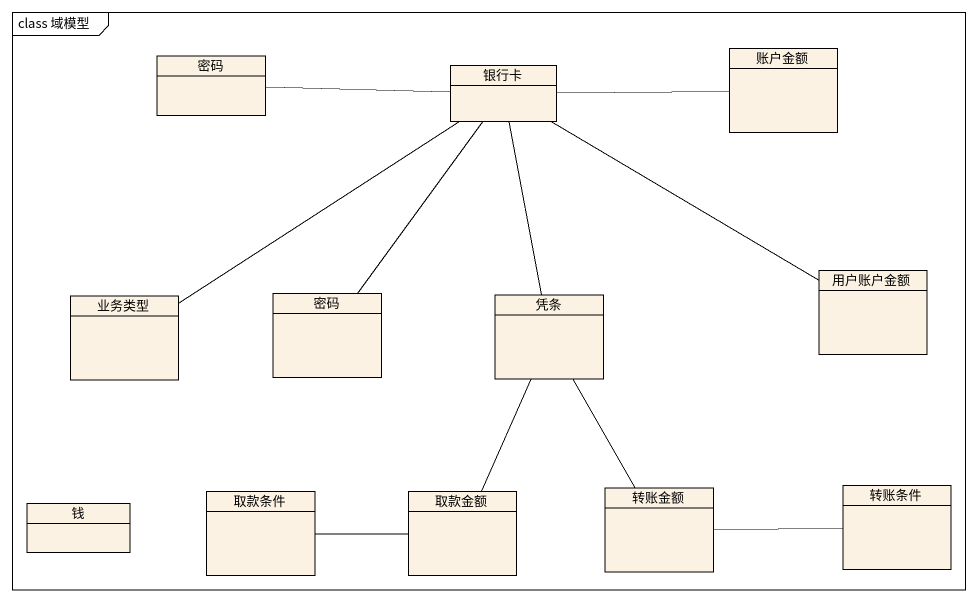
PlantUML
@startuml
mainframe class 域模型
hide circle
hide empty members
class 密码
class 账户金额
class 银行卡
class 用户账户金额
class 业务类型
class "密码" as 密码_2
class 凭条
class 取款条件
class 取款金额
class 转账金额
class 转账条件
class 钱
银行卡 -left- 密码
银行卡 -right- 账户金额
银行卡 -- 业务类型
银行卡 -- 凭条
用户账户金额 -left- 银行卡
密码_2 -up- 银行卡
凭条 -- 取款金额
取款条件 -right- 取款金额
转账金额 -up- 凭条
转账金额 -right- 转账条件
@enduml
